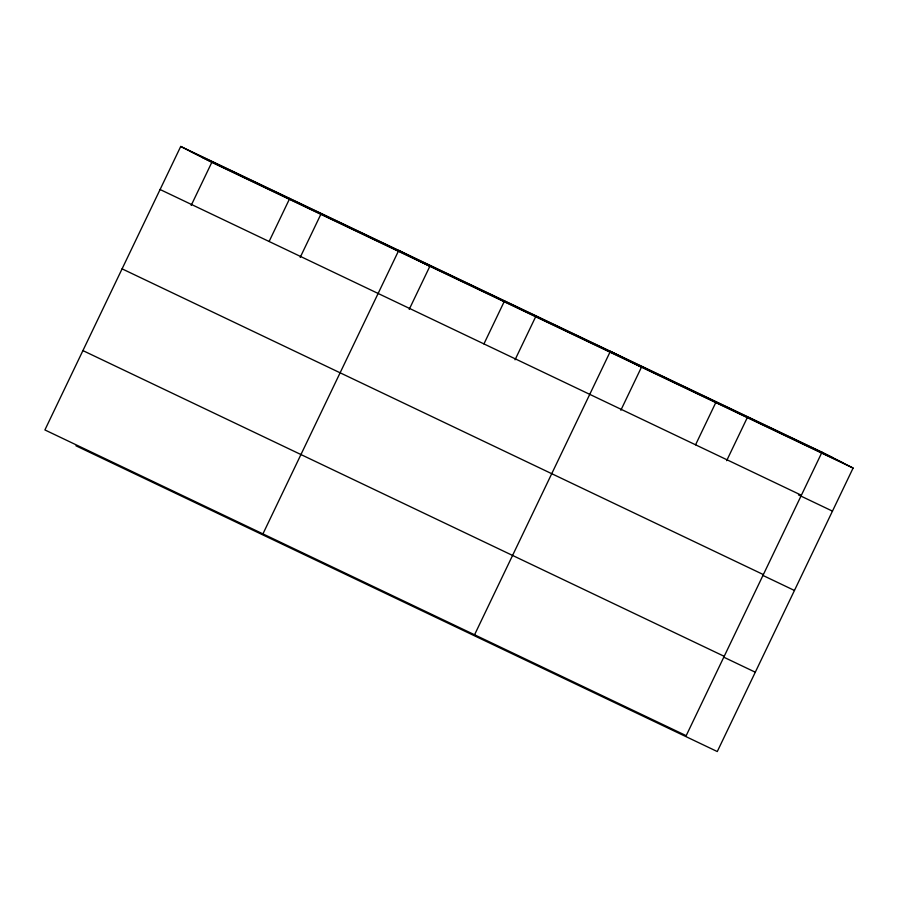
<?xml version="1.0" encoding="UTF-8"?>
<svg xmlns="http://www.w3.org/2000/svg" width="898" height="898" viewBox="0 0 898 898"><rect width="100%" height="100%" fill="white"/><g stroke="black" fill="none" stroke-linecap="round" stroke-linejoin="round"><path stroke-width="1.35" d="M180.722 146.453L44.9 429.94L686.184 735.664L822.007 452.188L180.722 146.453L211.816 162.336L853.1 468.06L717.278 751.547L75.993 445.812M191.184 205.395L211.816 162.336M269.108 241.495L289.74 198.424M300.201 257.367L320.844 214.308M262.934 533.883L398.757 250.396L429.861 266.279L409.219 309.35M483.932 343.912L504.564 300.841M515.037 359.795L535.668 316.725M474.559 634.774L610.382 351.286L641.475 367.17L620.844 410.24M695.557 444.802L716.189 401.743M726.65 460.685L747.293 417.615M190.982 151.695L832.266 457.43M201.556 157.094L842.84 462.829M160.091 189.512L801.364 495.247M798.457 494.91L832.468 511.13M122.083 268.85L763.356 574.585M762.963 575.45L794.449 590.469M82.908 350.602L724.192 656.326M723.799 657.201L755.285 672.209M822.007 452.188L853.1 468.06"/></g></svg>
